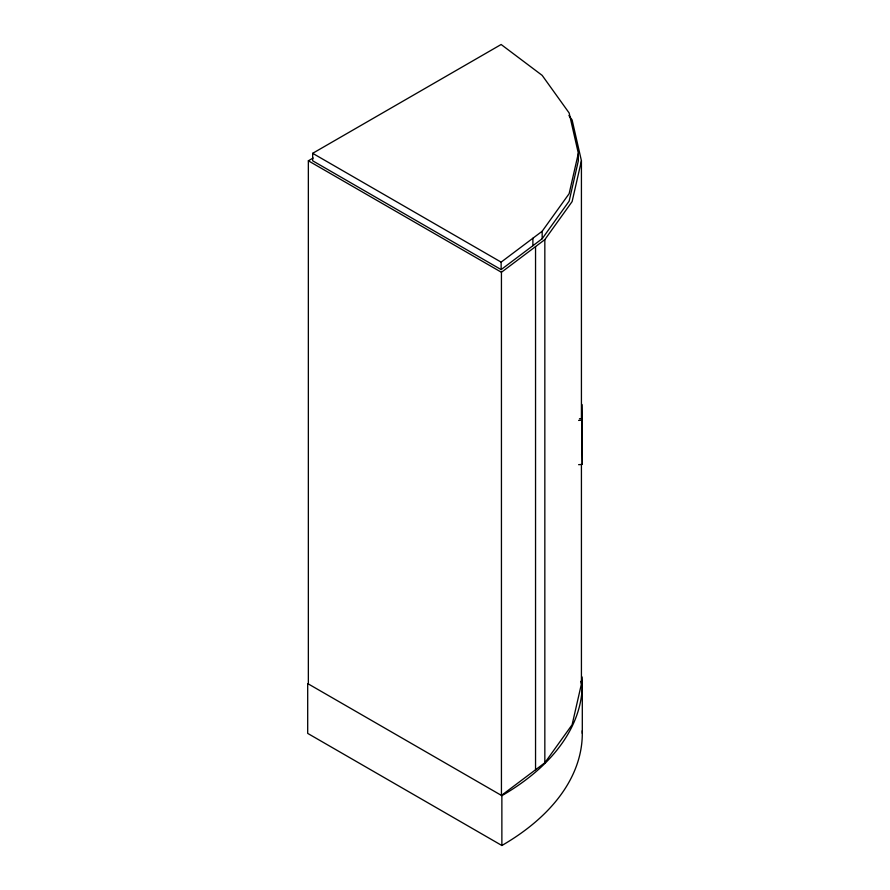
<?xml version="1.0" encoding="UTF-8"?>
<svg xmlns="http://www.w3.org/2000/svg" width="890" height="890" viewBox="0 0 890 890"><rect width="100%" height="100%" fill="white"/><g stroke="black" fill="none" stroke-linecap="round" stroke-linejoin="round"><path stroke-width="1.33" d="M578.344 153.314L569.144 193.664L542.166 231.255L501.137 262.127L501.137 269.603L312.668 160.79L312.668 153.314L501.137 44.5L542.166 75.372L569.144 112.974L578.344 153.314L578.344 160.79L569.144 201.129L542.166 238.731L501.137 269.603M568.91 115.511L572.114 119.983L581.426 160.79L572.114 201.596L544.836 239.621L501.437 272.273L501.437 795.426L544.836 762.774L572.114 724.749L581.426 683.943L581.426 464.691M308.352 683.943L308.352 160.79L313.147 158.019M579.468 418.745L581.882 418.567L582.249 420.136L578.611 420.414M578.611 464.68L582.249 464.402L581.715 404.305L582.194 450.674M312.668 153.314L501.137 262.127M308.352 160.79L501.437 272.273M501.871 845.5L501.871 795.671L307.695 683.576L307.695 733.393L501.871 845.5A274.598 158.542 0 0 0 582.26 730.746M582.249 464.402L581.882 418.567M580.825 681.317L581.426 683.943M582.305 683.576L582.305 733.393M581.426 160.79L581.426 418.901M544.836 239.621L544.836 762.774M542.166 231.255L542.166 238.731M535.546 246.608L535.546 769.761M532.888 238.242L532.888 245.718M582.06 676.923A274.598 158.542 0 0 1 501.871 795.671"/></g></svg>
